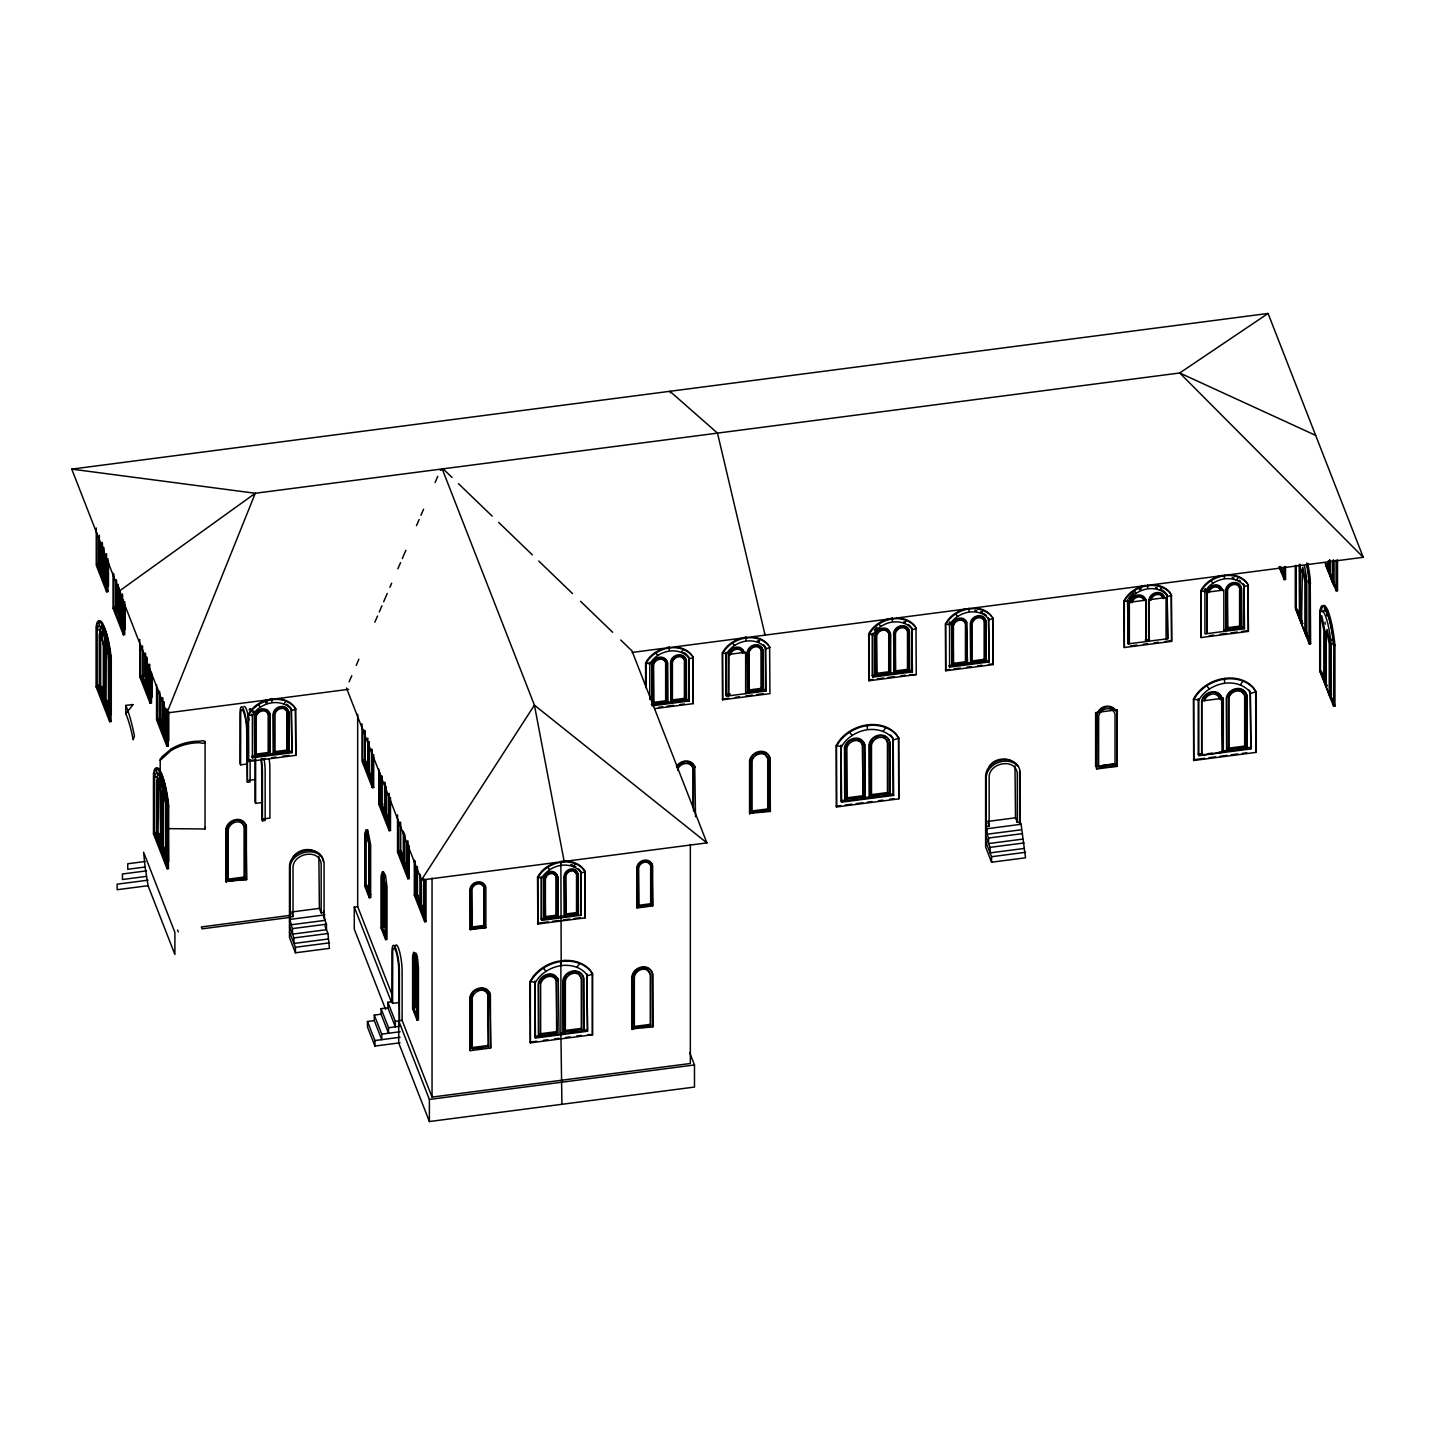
<?xml version="1.0" encoding="UTF-8"?>
<svg xmlns="http://www.w3.org/2000/svg" width="1435" height="1435" viewBox="0 0 1435 1435"><rect width="100%" height="100%" fill="white"/><g stroke="black" fill="none" stroke-linecap="round" stroke-linejoin="round"><path stroke-width="1.5" d="M170.873 749.231L161.707 756.998L160.164 760.424L170.783 750.792A48.09 39.265 1.6 0 1 199.913 742.72C206.407 744.998 206.694 739.294 200.003 741.142A48.09 39.265 1.6 0 0 170.855 749.213M168.702 828.641L205.026 828.982L205.097 827.403M101.777 635.723L102.674 632.566M105.15 649.84L106.208 646.647L108.289 654.36M162.55 796.909L163.608 793.716L165.689 801.43M163.572 794.326L163.464 848.013L162.101 848.175L162.101 795.492L163.159 791.725L165.725 798.972M1301.312 572.511L1302.819 567.22L1306.029 582.484L1306.029 635.185M106.28 646.539L106.064 700.944L104.701 701.123L104.701 648.441L105.562 644.835L106.943 645.983M159.303 782.039L158.029 779.887L157.132 833.825L160.72 843.009L159.751 780.012M367.378 833.932L368.006 831.654M383.827 875.189L383.647 927.369L381.602 927.62L381.602 876.857L382.661 873.664L385.19 886.059L385.19 936.822L381.602 927.62M158.28 779.743L159.554 777.77L162.173 788.712L162.55 847.672L166.137 856.856L165.832 802.542M366.391 831.636L367.647 829.663L370.643 844.82L370.643 897.521L369.279 897.7L364.795 886.22L364.795 833.538L366.069 829.735L369.279 845L369.279 897.7M415.397 955.19L415.092 1007.908L413.047 1008.177L413.047 957.414L414.105 954.221L416.634 966.598L416.634 1017.361L413.047 1008.177M1319.967 610.682L1320.397 608.763A34.207 6.135 82.6 0 1 1326.066 609.767L1327.483 613.409A34.207 6.135 82.6 0 1 1333.151 641.427L1333.581 645.571L1334.945 645.391L1334.514 641.248A34.207 6.135 82.6 0 0 1328.846 613.229L1327.429 609.588A34.207 6.135 82.6 0 0 1321.761 608.583L1321.33 610.503L1319.967 610.682L1319.967 671.365L1333.581 706.253L1334.945 706.074L1334.945 645.391L1333.832 643.562A29.13 5.238 82.6 0 0 1328.146 615.4L1328.146 611.256L1326.783 611.436L1326.783 615.579L1328.146 615.4A29.13 5.238 82.6 0 0 1323.052 612.153M101.006 632.046C104.576 628.709 104.54 642.988 105.132 645.876L105.15 700.603L108.737 709.805L110.764 709.536M163.823 792.963L164.325 791.725M414.32 953.468C417.872 950.131 417.854 964.41 418.446 967.298L418.446 1019.998L417.083 1020.177L412.598 1008.697L412.598 955.997L413.657 952.23L415.594 956.14L417.083 967.477L417.083 1020.177M106.244 643.418L106.854 641.481M163.644 790.488L164.254 788.533M1307.177 565.462L1307.787 563.524A34.207 6.135 82.6 0 1 1310.191 578.915L1310.621 643.741L1309.258 643.92L1295.644 609.032L1295.644 565.695M1331.501 627.795L1332.111 625.857M255.789 715.545L257.798 712.047M228.219 827.385L227.806 879.171L228.255 880.319L244.65 878.184L244.65 827.421L242.21 822.99M274.569 713.105L277.116 709.051M540.188 982.993L542.197 979.19M671.957 661.392L674.504 657.338M729.913 653.858L733.016 649.302M730.361 655.006C731.455 648.817 740.855 646.539 742.828 653.373M634.288 974.724L633.893 1026.509L634.342 1027.657L650.737 1025.523L650.737 974.76L646.934 969.145M971.782 622.395L974.885 617.839M1130.206 601.965C1131.677 593.964 1144.179 591.83 1146.063 600.709L1145.776 639.992M1130.511 602.736L1133.489 597.929L1137.381 595.686M1132.054 602.736C1133.112 597.014 1141.722 594.162 1144.215 600.422M1096.842 714.182L1096.609 768.999L1117.076 766.326L1117.076 713.643C1115.049 704.19 1101.865 703.796 1097.972 712.029M1150.386 599.148L1152.933 595.094M1150.834 600.296C1151.928 594.108 1161.328 591.83 1163.301 598.664M1208.36 591.615L1210.369 588.099M1208.79 592.745C1209.866 587.023 1218.458 584.188 1220.952 590.431M1228.665 696.405L1228.719 749.339L1245.114 747.204L1245.114 696.441C1242.513 687.437 1230.154 690.432 1228.719 698.576L1228.719 749.339M348.597 689.32L166.926 712.962L255.286 493.263L1179.713 372.974L1268.074 313.458L1363.25 557.3L632.171 652.423M349.118 681.84L351.79 675.67M356.221 665.392L358.876 659.221M374.822 622.234L377.495 616.081M379.27 611.956L381.925 605.803M383.701 601.695L387.235 593.462M389.907 587.31L391.665 583.202M397.872 568.816L400.544 562.646M402.302 558.538L405.854 550.322M416.491 525.658L419.146 519.488M420.921 515.38L423.576 509.21M435.11 482.501L437.765 476.33M677.517 770.129C679.508 762.469 691.168 760.604 693.5 769.017L693.5 810.954M871.44 742.882L872.444 740.98M1131.91 600.817L1134.152 597.534M1202.494 700.441C1204.898 692.513 1216.934 688.764 1221.382 696.944M1204.396 700.764C1206.243 694.253 1215.965 690.988 1219.517 697.876M228.685 826.399L234.3 820.999M473.209 993.899L471.792 996.841L472.241 1048.752L488.635 1046.617L487.792 993.791M566.305 976.84L564.906 979.782L564.906 1030.545L565.354 1031.693L581.749 1029.559L581.749 978.796L578.646 973.719M752.855 757.339L751.456 760.281L751.456 811.044L751.886 812.192L768.281 810.058L768.281 759.294L765.196 754.218M634.754 973.737L639.562 968.733M847.744 744.191L846.327 747.133L846.776 799.044L863.17 796.909L862.327 744.083M1204.431 698.648L1210.046 693.249M1229.131 695.437L1233.131 690.881M295.807 755.33L295.502 708.442L295.807 755.33L248.506 761.483L248.201 714.594L249.708 712.101M645.589 684.854L645.589 662.898L647.095 660.405A26.835 21.381 -21.3 0 1 662.037 648.997M561.426 861.341L563.668 861.161A26.835 21.381 -21.3 0 1 583.399 868.839L585.139 871.745L585.139 917.862L537.838 924.014L537.533 877.126L539.04 874.633A26.835 21.381 -21.3 0 1 556.332 862.453M769.626 646.755L769.931 693.643L722.63 699.796L722.325 652.907L723.832 650.414A26.835 21.381 -21.3 0 1 741.124 638.234M564.457 960.446A35.319 28.126 -21.3 0 1 590.413 970.49L592.601 974.06L592.601 1034.743L530.358 1042.85L530.071 981.396L532.062 978.096A35.319 28.126 -21.3 0 1 557.946 961.289L564.439 960.392M915.978 627.723L916.265 674.593L868.964 680.764L868.677 633.875L870.184 631.364A26.835 21.381 -21.3 0 1 889.843 618.593L892.086 618.144M896.462 734.648L898.758 738.182L898.758 798.882L836.515 806.972L836.21 745.518L838.201 742.236A35.319 28.126 -21.3 0 1 864.085 725.428L870.579 724.514M993.002 664.62L992.715 617.732L993.002 664.62L945.701 670.773L945.414 623.884L946.921 621.391A26.835 21.381 -21.3 0 1 966.598 608.619M947.208 622.144L945.701 624.655L945.701 670.773M1171.624 641.373L1171.337 594.485L1171.624 641.373L1124.322 647.526L1124.035 600.655L1125.542 598.144A26.835 21.381 -21.3 0 1 1145.202 585.372M1248.36 631.4L1248.073 584.511L1248.36 631.4L1201.059 637.553L1200.772 590.664L1202.279 588.171A26.835 21.381 -21.3 0 1 1221.956 575.381M1253.688 688.172L1255.966 691.706L1255.966 752.406L1193.723 760.496L1193.436 699.042L1195.427 695.76A35.319 28.126 -21.3 0 1 1221.311 678.952L1227.804 678.038A35.319 28.126 -21.3 0 1 1253.777 688.136M676.441 766.882C679.795 759.85 691.311 758.362 694.486 766.308M676.728 767.635C679.903 761.411 689.607 759.079 693.876 765.411M678.073 767.061L680.746 764.012M291.933 752.693L291.341 708.98L291.933 752.693L252.381 757.841L252.381 715.652A22.368 17.812 -21.3 0 1 260.452 707.15A23.283 18.547 -21.3 0 1 272.148 702.755A23.283 18.547 -21.3 0 1 283.861 704.083L285.942 701.177A26.368 21.005 -21.3 0 1 294.301 707.096M649.768 699.473L649.768 663.939A22.368 17.812 -21.3 0 1 657.84 655.436A23.283 18.547 -21.3 0 1 669.535 651.059A23.283 18.547 -21.3 0 1 681.248 652.387L683.329 649.463A26.368 21.005 -21.3 0 1 691.688 655.4M578.592 868.875A22.834 18.189 -21.3 0 1 580.727 871.475L581.265 915.225L541.712 920.373L541.712 878.184A22.368 17.812 -21.3 0 1 549.784 869.682A23.283 18.547 -21.3 0 1 561.48 865.287A23.283 18.547 -21.3 0 1 573.193 866.614L575.292 863.709A26.368 21.005 -21.3 0 1 583.632 869.628M763.384 644.656A22.834 18.189 -21.3 0 1 765.519 647.257L766.057 691.006L726.505 696.136L726.505 653.965A22.368 17.812 -21.3 0 1 734.576 645.463A23.283 18.547 -21.3 0 1 746.272 641.068A23.283 18.547 -21.3 0 1 757.985 642.396L760.084 639.472A26.368 21.005 -21.3 0 1 768.425 645.409M576.888 967.333L579.65 963.477A34.691 27.624 -21.3 0 1 590.628 971.28L592.601 974.06L587.507 975.746A29.417 23.444 -21.3 0 0 576.87 967.333A30.637 24.413 -21.3 0 0 561.48 965.558A30.637 24.413 -21.3 0 0 546.089 971.334M908.427 624.494A22.834 18.189 -21.3 0 1 911.871 628.207L912.391 671.957L872.839 677.105L872.839 634.916A22.368 17.812 -21.3 0 1 880.929 626.413A23.283 18.547 -21.3 0 1 892.624 622.019A23.283 18.547 -21.3 0 1 904.319 623.364L906.418 620.44A26.368 21.005 -21.3 0 1 914.759 626.377M883.027 731.455L885.79 727.617A34.691 27.624 -21.3 0 1 896.767 735.42L898.758 738.182L893.646 739.886A29.417 23.444 -21.3 0 0 883.027 731.473A30.637 24.413 -21.3 0 0 867.637 729.697A30.637 24.413 -21.3 0 0 852.229 735.455A29.417 23.444 -21.3 0 0 841.592 746.648M989.128 661.966L988.536 618.27L989.128 661.966L949.575 667.114L949.575 624.925A22.368 17.812 -21.3 0 1 957.665 616.44A23.283 18.547 -21.3 0 1 969.36 612.045A23.283 18.547 -21.3 0 1 981.056 613.373L983.154 610.449A26.368 21.005 -21.3 0 1 991.513 616.386M1128.197 601.695A22.368 17.812 -21.3 0 1 1136.287 593.193A23.283 18.547 -21.3 0 1 1147.982 588.798A23.283 18.547 -21.3 0 1 1159.677 590.144L1161.776 587.22A26.368 21.005 -21.3 0 1 1170.117 593.139M1243.033 583.65A22.834 18.189 -21.3 0 1 1244.019 584.996L1244.486 628.745L1204.934 633.893L1204.934 591.704A22.368 17.812 -21.3 0 1 1213.023 583.202A23.283 18.547 -21.3 0 1 1224.719 578.825A23.283 18.547 -21.3 0 1 1236.414 580.153L1238.513 577.229A26.368 21.005 -21.3 0 1 1246.871 583.166M1240.253 684.979L1243.015 681.123A34.691 27.624 -21.3 0 1 1253.993 688.926L1255.966 691.706L1250.872 693.41A29.417 23.444 -21.3 0 0 1240.253 684.997A30.637 24.413 -21.3 0 0 1224.844 683.221A30.637 24.413 -21.3 0 0 1209.454 688.979A29.417 23.444 -21.3 0 0 1198.817 700.172L1198.835 755.689L1250.872 748.926L1250.28 691.885L1250.872 748.926M132.935 704.495L125.796 705.428L126.944 708.208A63.266 11.354 82.6 0 1 134.442 736.011L133.204 739.76A53.095 9.525 82.6 0 0 125.796 713.715L133.007 704.711M473.424 884.965L471.398 888.48L471.846 928.194L484.312 926.579L484.312 887.996C482.339 881.144 472.94 883.422 471.846 889.61L471.846 928.194M655.185 660.333L653.176 663.849L653.625 703.563L666.073 701.948L666.073 663.365C664.118 656.512 654.719 658.791 653.625 664.979L653.625 703.563M640.225 863.26L638.216 866.776L638.665 906.49L651.113 904.875L651.113 866.292C649.14 859.439 639.759 861.717 638.665 867.906L638.665 906.49M897.054 628.871L895.027 632.369L895.476 672.1L907.942 670.486L907.942 631.902C905.969 625.05 896.57 627.328 895.476 633.517L895.476 672.1M1229.149 585.659L1227.14 589.157L1227.571 628.889L1240.037 627.274L1240.037 588.691C1238.064 581.839 1228.665 584.117 1227.571 590.305L1227.571 628.889M293.135 856.928C297.834 850.094 308.005 847.206 315.234 851.69M989.253 766.344C996.697 754.362 1019.585 757.59 1020.195 772.837L1020.195 822.004L1017.271 822.381L1015.496 817.807L1014.993 765.752M547.237 874.076L544.959 878.094L545.408 917.826L556.547 916.373L556.547 877.789C555.076 870.973 546.089 873.162 545.408 879.242L545.408 917.826M751.24 647.364L748.693 651.418L749.142 691.132L761.608 689.517L761.608 650.934C759.635 644.1 750.236 646.378 749.142 652.566L749.142 691.132M640.763 862.704L637.104 867.906L637.104 907.96L652.674 905.933L652.674 865.879C650.773 856.964 638.288 859.152 636.817 867.153L637.104 907.96M1229.669 585.103L1226.028 590.305L1226.028 630.342L1241.58 628.333L1241.58 588.278L1238.602 584.26L1233.365 583.202M547.74 873.592L544.026 879.225L544.026 919.261L557.946 917.449L557.946 877.413L556.923 874.973M568.152 870.937L564.439 876.57L564.439 916.606L578.359 914.795L578.359 874.758L574.413 869.915L569.085 870.256M257.672 711.886L260.094 710.217M277.673 708.549L273.457 714.235L273.457 754.29L289.027 752.263L289.027 712.226L285.35 707.778L280.148 707.276M655.06 660.19L656.871 658.862M656.279 659.293L652.064 664.979L652.064 702.809M473.281 884.821L474.519 883.924M751.797 646.862L747.581 652.548L747.581 692.603L763.151 690.576L763.151 650.521L762.057 648.118M879.368 630.27L876.247 634.826L876.695 674.54L889.162 672.925L889.162 634.342C887.189 627.49 877.789 629.768 876.695 635.956L876.695 674.54M896.911 628.709L900.803 626.467M640.1 863.117L641.911 861.789M956.105 620.279L953.001 624.835L953.432 664.566L965.899 662.934L965.899 624.351C963.925 617.516 954.526 619.794 953.432 625.983L953.432 664.566M1153.507 594.592L1149.292 600.296L1148.987 639.579M1210.243 587.955L1211.463 587.058M1229.024 585.516L1230.243 584.619M1101.542 709.823L1103.874 708.137M383.378 871.673L385.495 875.404L387.002 886.74L387.002 939.441L385.638 939.62L381.154 928.14L381.154 875.458L382.427 871.655L385.638 886.92L385.638 939.62M547.309 873.879L548.26 873.18M568.691 870.507L565.372 875.44L565.821 915.171L576.978 913.718L576.978 875.135C575.489 868.318 566.52 870.507 565.821 876.588L565.821 915.171M259.484 710.576L254.677 716.693L254.677 756.729L270.246 754.702L270.246 714.666C268.345 705.787 255.843 707.921 254.39 715.922L254.677 756.729M277.134 708.854L278.264 708.119M674.522 657.14L676.262 656.064M675.652 656.423L670.845 662.539L670.845 702.576L686.414 700.567L686.414 660.513C684.513 651.633 672.01 653.768 670.558 661.768L670.845 702.576M733.608 648.871L728.819 655.006L728.514 694.289M751.258 647.167L752.388 646.432M475.111 883.494L470.303 889.61L470.303 929.665L485.855 927.638L485.855 887.583C483.972 878.704 471.469 880.839 469.998 888.857L470.303 929.665M879.942 629.839L875.153 635.956L875.153 676.011L890.704 673.984L890.704 633.929L887.045 629.499L881.843 628.978M898.723 627.4L893.933 633.517L893.933 673.553L909.485 671.526L909.485 631.49C907.548 622.557 895.135 624.781 893.628 632.745L893.933 673.553M755.527 754.29L759.653 752.424M956.697 619.848L951.889 625.965L951.889 666.019L967.441 663.992L966.742 622.27M975.477 617.409L970.67 623.525L970.67 663.58L986.222 661.553L986.222 621.499L983.244 617.481L978.006 616.422M640.781 862.507L642.521 861.43M544.278 977.002L545.856 975.979M568.977 973.791L573.103 971.926M1152.969 594.897L1154.081 594.162M1212.055 586.628L1207.248 592.745L1206.943 632.028M1229.705 584.906L1230.835 584.188M119.338 591.041L255.286 493.263L71.75 469.119L166.926 712.962M277.87 708.316L278.874 707.76M656.477 659.06L657.481 658.504M733.213 649.068L734.218 648.512M751.994 646.629L752.998 646.073M879.565 630.037L880.57 629.481M474.716 883.691L475.72 883.135M956.302 620.046L957.306 619.49M975.082 617.606L976.087 617.05M875.906 737.357L877.538 736.514M1153.704 594.359L1154.709 593.803M1211.66 586.825L1214.118 585.713M1230.441 584.368L1231.445 583.83M548.654 872.91L550.161 872.265M259.878 710.307L261.547 709.643M657.266 658.593L658.934 657.947M676.046 656.154L682.002 655.741L686.002 659.598L686.414 700.567M734.002 648.602L735.689 647.956M752.783 646.163L757.967 645.499L761.877 648.189M880.337 629.57L882.023 628.907M957.073 619.579L958.759 618.933M975.854 617.14L977.54 616.494M682.325 762.99L684.011 762.326M475.487 883.225L481.46 882.812L485.46 886.669M1154.475 593.911L1157.973 593.014M851.995 740.101L854.525 739.276M1231.212 583.919L1232.898 583.256M642.306 861.52L647.472 860.839L651.867 864.229M477.46 989.809L479.99 988.984M989.128 619.776L993.002 618.503L991.208 615.633A26.835 21.381 -21.3 0 0 976.302 608.099M1234.764 690.038L1240.575 690.379M640.387 968.356L646.198 968.697M549.946 872.337L553.3 872.301L556.35 874.417M261.367 709.715L262.462 709.446M658.755 658.001L659.849 657.75M735.491 648.028L737.5 647.723M900.624 626.539L902.615 626.234M958.58 619.005L959.674 618.736M977.361 616.548L979.352 616.243M1137.202 595.758L1142.403 596.26L1145.668 599.776M1213.938 585.767L1218.405 585.946L1221.544 588.386M1232.719 583.327L1234.71 583.023M547.524 975.316L551.722 975.585M269.385 699.275L272.094 698.809M666.773 647.58L669.481 647.113M743.509 637.588L746.218 637.122M579.65 963.477A35.911 28.61 -21.3 0 0 564.744 961.145L558.233 961.988A35.911 28.61 -21.3 0 0 543.327 968.194A34.691 27.624 -21.3 0 0 532.349 978.867L530.358 982.15L530.358 1042.85M71.75 469.119L1268.074 313.458M97.096 533.228L97.096 564.314L99.822 563.955L105.329 578.054M99.356 535.201L99.356 565.193L101.401 564.942M99.033 536.672L99.033 565.587L100.378 565.408L100.378 543.165M99.033 565.587L102.423 574.305L103.786 574.143L103.786 547.435M103.481 547.865L103.481 575.722L105.508 575.471L106.872 578.951M103.141 547.201L103.141 576.117L104.486 575.937L104.486 553.695M96.253 527.954L96.253 565.282L106.603 591.794L107.948 591.615L107.948 558.681M113.885 574.018L113.885 607.328L116.612 606.969L118.531 611.92M113.042 573.157L113.042 608.297L114.405 608.117M116.163 580.35L116.163 608.207L118.19 607.956L118.19 584.368M115.822 579.686L115.822 608.601L117.168 608.422L117.168 588.404M115.822 608.601L122.89 623.095M120.271 590.879L120.271 618.736L122.298 618.485L122.298 594.897M119.93 592.44L119.93 619.131L121.275 618.951M97.419 625.947L96.073 626.126L96.073 686.809L109.688 721.697L111.051 721.518L110.603 656.692A34.207 6.135 82.6 0 0 104.952 628.673L103.517 625.032A34.207 6.135 82.6 0 0 98.674 621.947M101.293 626.126A29.13 5.238 82.6 0 0 99.894 629.66L97.185 630.019L96.504 624.207A34.207 6.135 82.6 0 1 102.154 625.212L103.589 628.853A34.207 6.135 82.6 0 1 109.257 656.871L109.688 721.697M113.042 608.297L123.392 634.808L124.755 634.629L124.755 601.695M111.284 658.844L108.576 659.185L108.576 714.702L111.284 714.343L111.284 658.844A29.13 5.238 82.6 0 0 105.598 630.665A29.13 5.238 82.6 0 0 103.84 627.185M111.051 660.835L109.688 661.015L108.576 659.185A29.13 5.238 82.6 0 0 102.872 631.023L102.872 626.88L104.235 626.718L104.235 630.844L102.872 631.023A29.13 5.238 82.6 0 0 97.185 630.019L97.185 685.535L108.576 714.702M140.612 644.71L140.612 675.795L143.339 675.437M139.769 639.436L139.769 676.764L141.132 676.585M142.89 650.97L142.89 676.692L144.917 676.423L144.917 652.835M142.549 645.929L142.549 677.069L143.895 676.907M97.185 685.535L99.894 685.177L104.378 696.657M96.073 686.809L97.419 686.63M99.733 686.755L103.32 695.957L103.32 645.176L100.809 632.799L99.733 635.992L99.733 686.755L101.777 686.486L103.93 692.011M105.132 698.576L103.768 698.755L103.768 646.055L100.558 630.79L99.284 634.575L99.284 687.275L100.647 687.096L100.647 634.396M142.549 677.069L145.94 685.804L147.303 685.625L147.303 665.607M146.998 657.212L146.998 687.221L149.025 686.952M146.657 658.683L146.657 687.598L148.002 687.419L148.002 665.176M105.15 700.603L107.177 700.352L110.047 707.706M139.769 676.764L150.119 703.276L151.482 703.114L151.482 672.351M1327.16 564.152L1325.814 564.314L1336.164 590.843L1337.51 590.664L1337.51 559.901M1327.554 564.421L1325.527 564.673L1328.254 571.668L1330.281 571.399M1282.298 570.7L1280.935 570.879L1280.935 566.484M1325.868 564.977L1327.231 564.798M157.402 687.724L157.402 718.809L160.128 718.451L161.689 722.487M1279.249 566.556L1281.688 572.798L1284.397 572.439L1284.397 568.009M159.68 691.831L159.68 719.706L161.707 719.437L163.07 722.935M159.339 691.168L159.339 720.083L160.684 719.922L160.684 697.661M1279.356 567.309L1284.164 579.614L1285.527 579.453L1285.527 566.448M1330.622 573.534L1329.276 573.695L1329.276 560.35M1329.635 560.206L1329.635 575.202L1331.68 574.933M1331.339 575.327L1329.976 575.507L1329.976 559.937M728.657 654.432L745.644 652.225L745.644 693.661M1149.058 599.74L1166.063 597.534L1166.063 638.952M1206.835 592.225L1223.84 590.018L1223.84 631.436M159.339 720.083L162.729 728.819L164.092 728.639L164.092 701.93M163.787 702.361L163.787 730.236L165.814 729.967M1306.657 563.04A29.13 5.238 82.6 0 1 1309.509 581.229L1309.509 636.745L1306.783 637.104L1306.783 581.588L1309.509 581.229L1310.621 583.058L1309.258 583.238L1309.258 643.92M163.447 701.697L163.447 730.612L164.81 730.433L164.81 710.415M1329.635 575.202L1332.362 582.197L1334.406 581.928M1325.294 563.524L1333.94 585.695L1336.667 585.337L1336.667 560.906M157.402 718.809L166.065 740.98L168.774 740.621L168.774 711.76M156.559 684.639L156.559 719.778L166.908 746.308L168.272 746.128L168.272 713.177M1295.644 609.032L1297.007 608.853M255.789 754.128L268.237 752.514L268.686 753.644L256.237 755.276L256.237 716.693C257.331 710.504 266.731 708.226 268.686 715.06L268.686 753.644M274.569 751.689L287.018 750.057L287.466 751.205L275.018 752.819L275.018 714.253C276.112 708.065 285.511 705.787 287.466 712.621L287.466 751.205M653.176 702.433L665.643 700.8L666.073 701.948M671.957 699.975L684.405 698.361L684.854 699.509L672.405 701.123L672.405 662.539C673.499 656.351 682.899 654.073 684.854 660.925L684.854 699.509M748.693 690.002L761.16 688.37L761.608 689.517M876.247 673.392L888.713 671.777L889.162 672.925M895.027 670.952L907.494 669.338L907.942 670.486M953.001 663.418L965.45 661.786L965.899 662.934M971.782 660.979L984.231 659.347L984.679 660.495L972.212 662.109L972.212 623.525C973.307 617.337 982.706 615.059 984.679 621.911L984.679 660.495M1227.14 627.741L1239.589 626.126L1240.037 627.274M1301.545 618.341L1299.5 618.611L1299.195 564.314M291.341 751.169L251.771 756.317L252.381 757.841M651.364 704.316L656.225 703.688M660.154 703.168L688.728 699.455L689.32 700.98L651.956 705.841M722.325 652.907L726.505 653.965L725.913 652.441L725.913 694.63L730.307 694.056M745.68 692.047L756.191 690.683M758.864 690.325L765.465 689.482L766.057 691.006M868.677 633.875L872.839 634.916L872.247 633.391L872.247 675.58L898.615 672.154M902.525 671.634L911.799 670.432L912.391 671.957M988.536 660.441L948.983 665.589L949.575 667.114M1145.184 640.064L1149.579 639.49M1224.127 629.804L1243.894 627.221L1244.486 628.745M652.064 705.033L667.634 703.006L667.634 662.952L666.522 660.548M1128.197 643.885L1127.605 600.171L1128.197 643.885L1167.749 638.736L1167.157 595.023L1167.749 638.736M1301.993 621.158L1300.63 621.319L1300.271 564.403M154.819 772.999L153.473 773.178L153.473 833.878L167.088 868.767L168.451 868.588L168.003 803.743A34.207 6.135 82.6 0 0 162.352 775.743L160.917 772.084A34.207 6.135 82.6 0 0 156.559 768.389M248.201 760.729L254.659 759.886M261.098 759.043L265.403 758.487M271.861 757.644L276.148 757.088M282.605 756.245L289.063 755.402M658.486 707.347L662.791 706.773M667.096 706.217L673.535 705.374M679.993 704.549L684.298 703.993M722.325 699.042L728.783 698.199M735.222 697.356L739.527 696.8M745.985 695.957L752.424 695.114M756.729 694.558L763.187 693.715M868.677 679.993L872.964 679.437M877.269 678.881L883.727 678.038M888.014 677.481L894.471 676.638M900.929 675.795L905.216 675.239M909.521 674.683L916.265 674.593M945.414 670.001L949.701 669.445M954.006 668.889L960.463 668.046M966.903 667.221L971.208 666.647M977.665 665.822L981.953 665.248M988.41 664.423L992.715 663.849M1130.475 645.929L1136.933 645.086M1143.372 644.261L1147.677 643.687M1154.135 642.862L1158.422 642.288M1164.879 641.463L1171.337 640.62M1209.364 635.669L1213.669 635.113M1220.109 634.27L1226.566 633.427M1230.871 632.871L1237.311 632.028M1241.616 631.472L1248.073 630.629M1302.908 623.525L1301.545 623.705L1302.388 569.318L1304.899 581.695L1304.899 632.458L1306.944 632.207M654.486 708.657L693.195 703.634L692.89 656.746L693.195 703.634M250.12 759.581L250.12 781.914L247.394 782.272L247.394 733.124A16.915 3.031 82.6 0 0 243.681 709.787A16.915 3.031 82.6 0 0 239.968 714.074L239.968 763.223L240.596 764.855L246.712 764.066M158.693 773.178A29.13 5.238 82.6 0 0 157.294 776.73L154.585 777.07L153.904 771.259A34.207 6.135 82.6 0 1 159.572 772.263L160.989 775.922A34.207 6.135 82.6 0 1 166.657 803.923L167.088 868.767M362.822 729.088L362.822 760.173L365.548 759.815M364.759 730.307L364.759 761.447L366.104 761.285L368.149 766.505M248.793 780.371L254.91 779.582M1333.832 699.078L1331.106 699.437L1331.106 643.92L1333.832 643.562L1333.581 706.253M364.759 761.447L368.149 770.182L369.512 770.003M168.684 805.896L165.976 806.255L165.976 861.753L168.684 861.413L168.684 805.896A29.13 5.238 82.6 0 0 162.998 777.734A29.13 5.238 82.6 0 0 160.146 773.07M168.451 807.887L167.088 808.066L165.976 806.255A29.13 5.238 82.6 0 0 160.272 778.075L160.272 773.949L161.635 773.77L161.635 777.896L160.272 778.075A29.13 5.238 82.6 0 0 154.585 777.07L154.585 832.587L165.976 861.753M361.979 723.814L361.979 761.142L372.329 787.654L373.692 787.492L373.692 754.541M254.999 759.276L254.999 801.734L255.627 803.367L261.744 802.578M1319.967 671.365L1321.33 671.185M154.585 832.587L157.294 832.228L165.707 853.735M379.611 772.102L379.611 803.187L382.338 802.829M260.883 759.599A13.991 2.511 82.6 0 1 261.69 766.756L261.798 819.152L269.941 818.093L269.834 765.698A13.991 2.511 82.6 0 0 269.045 758.541M378.768 769.017L378.768 804.156L380.131 803.977L380.131 775.438M1325.868 680.674L1323.823 680.943L1323.823 630.18L1321.312 617.803L1320.236 620.996L1320.236 671.759M153.473 833.878L154.819 833.699M157.132 833.825L159.177 833.556L161.33 839.062M381.549 775.546L381.549 804.461L382.894 804.3M162.532 845.628L161.168 845.807L161.168 793.107L157.958 777.842L156.702 781.644L156.702 834.327L158.047 834.148L158.047 781.465M261.798 819.152L262.426 820.784L265.152 820.443L265.152 771.277A16.915 3.031 82.6 0 0 264.058 758.72M1327.249 685.858L1325.886 686.038L1325.886 633.337L1327.16 629.534L1330.371 644.817L1330.371 697.5M381.549 804.461L384.939 813.197L386.302 813.017M385.656 786.075L385.656 814.99L387.019 814.811M1331.267 694.522L1329.24 694.791L1329.24 644.028L1326.711 631.651L1325.653 634.844L1325.653 685.607M162.55 847.672L164.595 847.403L167.447 854.758M145.078 861.502L127.751 863.762L127.751 869.287L145.078 867.027L148.056 885.7L174.891 954.472L174.891 932.373L143.59 852.175L145.078 867.027M378.768 804.156L389.118 830.668L390.481 830.506L390.481 797.555M146.567 870.848L122.441 873.987L122.441 879.511L146.567 876.372M148.056 880.175L117.132 884.193L117.132 889.718L148.056 885.7M398.374 820.174L398.374 851.26L401.1 850.901M397.531 814.883L397.531 852.229L398.894 852.049M400.311 823.618L400.311 852.533L401.674 852.354M846.327 797.896L862.722 795.761L863.17 796.909M871.045 794.685L887.44 792.55L887.888 793.681L871.493 795.815L871.045 794.685L871.045 743.922M1228.27 748.209L1244.665 746.074L1245.114 747.204M227.806 879.171L244.201 877.036L244.65 878.184M751.456 811.044L767.851 808.909L768.281 810.058M1102.295 765.393L1114.582 763.797L1115.031 764.927L1098.636 767.061L1098.636 716.298C1100.089 708.155 1112.448 705.159 1115.031 714.164L1115.031 764.927M890.328 734.917A30.045 23.929 -21.3 0 1 893.144 738.308L893.646 795.403L841.61 802.165L841.018 745.142L841.018 800.64L845.341 800.084M851.852 799.241L856.731 798.595M860.821 798.075L879.386 795.654M884.39 795.008L893.054 793.878L893.646 795.403M1198.225 698.648L1198.225 754.164L1202.566 753.608M1222.082 751.061L1232.934 749.644M1237.275 749.088L1250.28 747.402M246.156 825.663C242.641 815.116 227.699 819.206 225.923 828.784L225.923 881.467L234.102 880.408M240.255 879.619L246.694 879.565L225.923 881.467M769.788 757.536C766.29 746.989 751.33 751.061 749.554 760.658L749.554 813.34L753.644 812.82M757.752 812.282L763.886 811.475M864.157 743.42C860.013 733.751 846.148 738.559 844.444 747.509L844.749 800.963L865.215 798.291L864.39 743.635M869.449 797.752L889.933 795.08L889.933 742.397C887.26 730.881 871.045 733.895 869.162 744.299L869.449 797.752L869.449 745.052C871.224 735.904 885.216 731.384 889.395 741.178M1100.394 767.689L1106.546 766.9M1110.636 766.362L1117.076 766.326M1208.109 753.68L1212.198 753.142M1218.333 752.353L1222.441 751.814L1221.615 697.141M1246.62 694.701C1243.069 684.118 1228.163 688.244 1226.369 697.805L1226.674 751.258L1247.141 748.604L1247.141 695.903L1245.795 692.979M749.554 813.34L770.326 811.439L769.501 756.765M836.21 806.219L840.659 805.627M845.107 805.053L851.78 804.192M856.211 803.618L862.883 802.739M867.332 802.165L871.78 801.591M878.453 800.712L882.902 800.138M889.557 799.277L894.005 798.685M1193.436 759.743L1204.557 758.29M1208.987 757.716L1215.66 756.837M1220.109 756.263L1226.781 755.402M1231.23 754.81L1237.885 753.949M1242.333 753.375L1246.782 752.801M404.419 834.148L404.419 863.063L405.782 862.883M397.531 852.229L407.881 878.74L409.244 878.561L409.244 845.628M370.876 894.633L368.831 894.902L368.831 844.139L366.302 831.744L365.243 834.937L365.243 885.718L367.288 885.449L369.441 890.956M364.795 886.22L366.158 886.041L370.643 897.521M620.709 640.01L631.956 650.862L706.899 842.883L421.424 880.032L346.463 687.993M414.32 860.103L414.32 895.243L415.684 895.063L415.684 866.507M291.233 912.032L319.377 908.373L321.171 912.947L324.077 912.57L324.077 863.404C321.817 844.48 290.318 850.632 290.085 867.834L290.085 916.983L293.009 916.606L293.009 867.601C293.045 853.197 319.431 848.067 321.171 863.942L321.171 912.947M417.101 866.632L417.101 895.548L418.464 895.368M987.334 821.466L1015.496 817.807M385.656 1009.487L354.284 929.127L354.284 907.046L357.674 906.597L392.257 995.208M1017.271 822.381L1017.271 773.375C1015.549 757.501 989.163 762.631 989.128 777.035L989.128 826.04L986.204 826.417L986.204 777.268C987.101 762.9 1008.303 755.474 1017.917 766.236M290.247 917.378L202.084 928.84L201.348 926.938L289.493 915.458L290.982 924.804L324.974 920.373L323.485 911.046M290.982 919.279L324.974 914.848M985.612 824.892L987.101 828.712L1021.092 824.282L1025.541 857.807L991.567 862.22L985.612 846.991L985.612 775.743C986.222 765.375 997.361 758.846 1006.993 759.617M452.025 477.442L443.989 469.711L442.213 468.94L440.419 470.178L442.213 468.94L534.412 705.159L421.424 880.032L421.549 905.682L423.576 905.413M421.208 879.386L421.208 906.077L422.572 905.898M1021.092 829.807L987.101 834.219L987.101 828.712M292.471 928.606L326.462 924.194L326.462 929.719L292.471 934.131L292.471 928.606L289.493 920.983M985.612 830.417L988.589 838.04L1022.563 833.609M1022.563 839.134L988.589 843.565L988.589 838.04M289.493 926.508L293.96 937.934L327.951 933.521L329.44 948.374L295.449 952.804L289.493 937.557L289.493 866.309C289.726 849.107 321.207 842.955 323.485 861.879M985.612 835.941L990.078 847.367L1024.052 842.955M414.32 895.243L424.67 921.754L426.034 921.575L426.034 879.852M381.154 928.14L382.517 927.961L384.006 931.781M327.951 939.046L293.96 943.459L293.96 937.934M1024.052 848.48L990.078 852.892L990.078 847.367M289.493 932.033L295.449 947.279L329.44 942.849M985.612 841.466L991.567 856.713L1025.541 852.282M544.959 916.678L556.098 915.225L556.547 916.373M565.372 914.023L576.529 912.57L576.978 913.718M471.398 927.046L483.864 925.431L484.312 926.579M638.216 905.341L650.665 903.727L651.113 904.875M541.121 876.659L541.121 918.848L552.098 917.413M556.493 916.839L574.09 914.561M469.998 928.893L485.855 927.638M639.041 906.902L645.696 906.041M537.533 923.261L548.296 921.862M552.583 921.306L559.04 920.463M563.345 919.907L569.785 919.064M574.09 918.508L580.547 917.665M387.88 1002.258L395.325 1021.325L395.325 1026.832L387.88 1007.783L387.88 1002.258L391.952 1001.738L392.598 1003.37L398.715 1002.581M381.082 1008.679L388.526 1027.729L388.526 1033.254L381.082 1014.204L381.082 1008.679L387.88 1007.783M412.598 1008.697L413.962 1008.518L415.45 1012.339M374.284 1015.083L381.728 1034.133L381.728 1039.658L374.284 1020.608L374.284 1015.083L381.082 1014.204M400.024 1042.797L374.93 1046.061L367.486 1027.012L367.486 1021.487L374.284 1020.608M395.325 1021.325L402.123 1020.428L432.043 1097.093L690.343 1063.496L690.343 844.497M388.526 1027.729L400.419 1026.168M381.728 1034.133L400.168 1031.729M367.486 1021.487L374.93 1040.536L400.078 1037.272M557.031 1032.769L556.583 1031.621L540.188 1033.756L540.636 1034.904L557.031 1032.769L556.188 979.944M564.906 1030.545L581.301 1028.411L581.749 1029.559M587.507 1031.263L586.915 974.221L587.507 1031.263L535.47 1038.043L534.86 981.002L534.86 1036.518L544.439 1035.263M547.883 1034.814L554.681 1033.935M560.888 964.033L560.888 1033.128L565.229 1032.554M571.202 1031.783L577.336 1030.994M582.574 1030.312L586.915 1029.738M557.408 978.401C552.708 969.612 539.973 975.029 538.304 983.37L538.591 1036.823L559.076 1034.169L558.233 979.495M563.309 1033.613L583.776 1030.958L583.776 978.257C581.121 966.76 564.906 969.773 563.004 980.159L563.309 1033.613L563.309 980.912C565.085 971.764 579.076 967.244 583.256 977.038M471.792 1047.604L488.187 1045.469L488.635 1046.617M633.893 1026.509L650.288 1024.375L650.737 1025.523M478.088 1048.841L482.196 1048.303M530.071 1042.079L536.744 1041.218M543.399 1040.339L547.847 1039.765M554.52 1038.904L558.968 1038.312M565.641 1037.451L570.072 1036.877M576.744 1035.998L581.193 1035.424M587.866 1034.563L592.601 1034.743M631.992 1028.823L652.764 1026.922L652.764 974.221C650.109 962.724 633.893 965.737 631.992 976.123L631.992 1028.823L636.1 1028.285M642.234 1027.478L648.369 1026.689M490.142 994.096C486.626 983.549 471.684 987.639 469.909 997.217L470.196 1050.671L490.68 1047.998L489.855 993.343M429.388 1099.443L694.486 1064.949L694.486 1087.048L429.388 1121.542L398.715 1042.976L398.715 1020.877L429.388 1099.443L429.388 1121.542M1156.628 593.175L1161.184 593.821L1164.449 597.337M1137.847 595.615L1141.525 596.583L1144.072 599.974M959.226 618.862L963.046 619.167L966.185 621.606M901.27 626.395L905.09 626.7L907.709 628.53M882.489 628.853L886.166 629.804L888.713 633.194L888.713 671.777M736.137 647.885L739.958 648.189L742.595 650.019M659.4 657.876L660.764 657.696M262.013 709.572L266.569 710.217L269.834 713.733M959.871 618.826L962.903 619.812L965.45 623.221L965.45 661.786M660.046 657.84L663.221 658.181L666.36 660.62M262.659 709.536L265.708 710.522L268.237 713.93L268.237 752.514M1204.934 591.704L1200.772 590.664M1128.197 601.695L1124.035 600.655M1198.835 700.172L1193.436 699.042M841.61 746.666L836.21 745.518M541.712 878.184L537.533 877.126M1234.656 583.202L1237.58 584.565L1239.589 587.543L1239.589 626.126M1215.876 585.641L1220.503 589.283M1157.919 593.193L1160.843 594.538L1162.852 597.534M979.298 616.422L980.535 616.745M902.561 626.413L905.485 627.777L907.494 630.754L907.494 669.338M737.429 647.902L740.352 649.248L742.379 652.243M660.692 657.876L663.616 659.239L665.643 662.217L665.643 700.8M761.339 752.442L764.496 753.68M857.054 739.456L860.731 741.716L862.776 745.213M646.36 860.928L650.665 865.144L650.665 903.727M575.632 972.105L577.946 973.181M482.519 989.163L486.196 991.424L488.241 994.921M1315.662 435.379L1179.713 372.974L1363.25 557.3M1109.721 707.742L1112.591 709.733M680.71 655.759L684.405 659.777L684.405 698.361M688.19 762.595L689.715 763.402M283.323 707.473L287.018 711.491L287.018 750.057M480.169 882.83L483.864 886.848L483.864 925.431M1008.446 759.671L1011.352 761.106M573.211 869.933L576.529 873.987L576.529 912.57M1215.858 693.589L1217.293 694.594M883.35 736.855L884.785 737.859M240.111 821.34L241.546 822.345M553.336 872.857L556.098 876.659L556.098 915.225M1241.311 690.827L1244.665 695.311L1244.665 746.074M758.613 646.396L761.16 649.786L761.16 688.37M553.228 976.392L554.592 977.576M706.899 842.883L534.412 705.159L564.17 861.448M458.447 483.649L492.187 516.152M498.609 522.34L532.349 554.861M538.771 561.049L572.511 593.57M580.547 601.301L612.673 632.279M982.222 617.785L984.231 620.763L984.231 659.347M690.414 763.958L693.051 767.868L693.051 805.394M556.726 977.576C550.807 970.903 540.367 976.589 538.591 984.141L538.591 1036.823M108.432 646.467L109.168 647.938M165.832 793.537L166.747 795.636M1201.059 637.553L1201.059 591.417L1202.566 588.924A26.368 21.005 -21.3 0 1 1210.925 580.816L1213.005 583.202M1124.322 647.526L1124.322 601.408L1125.829 598.915A26.368 21.005 -21.3 0 1 1134.188 590.807L1136.269 593.193M1193.723 760.496L1193.723 699.814L1195.714 696.513A34.691 27.624 -21.3 0 1 1206.691 685.858L1209.454 688.979M947.208 622.144A26.368 21.005 -21.3 0 1 955.567 614.054L957.647 616.422M868.964 680.764L868.964 634.629L870.471 632.135A26.368 21.005 -21.3 0 1 878.83 624.028L880.911 626.413M836.515 806.972L836.515 746.29L838.488 742.989A34.691 27.624 -21.3 0 1 849.484 732.334L852.229 735.455M722.63 699.796L722.63 653.678L724.137 651.167A26.368 21.005 -21.3 0 1 732.478 643.077L734.576 645.445M645.893 687.813L645.893 663.652L647.4 661.158A26.368 21.005 -21.3 0 1 655.741 653.051L657.84 655.436M537.838 924.014L537.838 877.897L539.345 875.404A26.368 21.005 -21.3 0 1 547.686 867.296L549.784 869.664M543.327 968.194L546.089 971.334A29.417 23.444 -21.3 0 0 535.452 982.527L530.071 981.396M248.506 761.483L248.506 715.365L250.013 712.872A26.368 21.005 -21.3 0 1 258.354 704.764L260.452 707.132M1245.49 692.836C1240.037 685.087 1228.432 690.54 1226.674 698.576L1226.674 751.258M1217.956 695.222L1220.001 698.737M1115.408 710.558C1109.955 702.809 1098.367 708.262 1096.609 716.298L1096.609 768.999M863.547 742.523C858.094 734.774 846.506 740.227 844.749 748.263L844.749 800.963M556.816 875.063C553.928 868.067 544.493 872.265 543.721 878.453L544.026 919.261M1169.812 592.386L1171.624 595.256L1167.749 596.547A22.368 17.812 -21.3 0 0 1159.677 590.144M914.454 625.606L916.265 628.476L912.391 629.768A22.368 17.812 -21.3 0 0 904.319 623.364M583.632 869.628L585.139 871.745L581.265 873.036A22.368 17.812 -21.3 0 0 573.175 866.632M1222.01 589.067C1219.015 581.516 1208.252 585.085 1206.943 591.991L1206.835 633.642M966.652 622.288C963.656 614.736 952.894 618.306 951.584 625.212L951.889 666.019M907.924 628.386L909.09 630.557M862.309 744.352C858.417 736.98 848.157 741.303 846.776 748.281L846.776 799.044M742.81 649.876L743.958 652.046M743.563 651.311C740.532 643.741 729.841 647.364 728.514 654.234L728.657 695.867M769.268 756.568C764.389 747.779 751.617 752.837 749.859 761.411L749.859 814.111M557.103 977.63L558.018 979.298M555.184 978.293L556.636 981.092M556.152 980.231C552.278 972.858 542.017 977.163 540.636 984.141L540.636 1034.904M489.622 993.128C484.743 984.338 471.971 989.415 470.196 997.971L470.196 1050.671M487.757 994.06C483.882 986.706 473.622 991.011 472.241 997.989L472.241 1048.752M245.636 824.694C240.757 815.905 227.986 820.981 226.21 829.538L226.21 882.238M556.511 874.292L557.587 876.48M1221.705 588.314L1222.405 589.803M1221.903 697.912C1218.387 687.365 1203.445 691.437 1201.669 701.033L1201.669 753.716M966.347 621.534L967.441 663.992M890.31 633.014C887.781 624.835 876.211 627.795 874.848 635.203L875.153 676.011M886.561 739.994L887.888 742.917L887.888 793.681M887.476 742.003C884.193 733.787 872.893 737.518 871.493 745.052L871.493 795.815M863.852 742.666L864.677 744.388M767.886 758.362C764.604 750.146 753.285 753.895 751.886 761.411L751.886 812.192M694.181 765.537L695.006 767.259M652.243 973.002C648.064 963.226 634.073 967.728 632.297 976.894L632.297 1029.577M650.324 973.845C647.042 965.629 635.723 969.36 634.342 976.894L634.342 1027.657M581.336 977.881C578.054 969.647 566.735 973.396 565.354 980.93L565.354 1031.693M557.713 978.526L558.538 980.249M244.255 826.488C240.954 818.273 229.654 822.022 228.255 829.556L228.255 880.319M578 873.825C576.027 865.664 565.013 868.552 564.134 875.798L564.439 916.606M1222.1 589.032L1222.799 590.718M1219.553 697.589L1220.396 699.67M1164.843 598.269C1162.96 589.39 1150.457 591.507 1148.987 599.525L1149.058 641.158M743.671 651.293L744.37 652.979M694.719 766.505L695.544 816.784M651.974 864.193L652.674 905.933M245.869 824.91L246.694 879.565M1335.124 584.547L1337.51 590.664M1281.509 569.193L1285.527 579.453M1297.509 609.678L1302.603 623.221M1305.814 631.436L1310.621 643.741M1321.832 672.01L1326.945 685.553M1331.752 697.858L1334.945 706.074M1306.783 637.104L1295.392 607.92L1295.392 565.731M1331.106 699.437L1319.734 670.253L1319.734 614.754A29.13 5.238 82.6 0 1 1325.42 615.758A29.13 5.238 82.6 0 1 1331.106 643.92M1224.414 574.915L1224.414 578.054M1241.58 628.333L1241.293 587.525C1238.835 579.22 1227.122 582.036 1225.723 589.534L1226.028 630.342M1255.966 752.406L1255.679 690.952M1224.557 678.325L1224.557 682.45M1247.141 748.604L1246.854 695.15M1222.441 751.814L1222.136 698.361M1147.677 584.888L1147.677 588.027M1198.225 754.164L1198.835 755.689M969.055 608.135L969.055 611.274M986.222 661.553L985.935 620.745C983.477 612.44 971.764 615.256 970.365 622.772L970.67 663.58M945.414 623.884L949.575 624.925L948.983 623.4A22.834 18.189 -21.3 0 1 949.916 621.785M1019.603 820.479L1021.092 824.282M987.926 822.99L989.128 826.04M892.319 618.108L892.319 621.265M909.485 671.526L909.198 630.718M872.247 675.58L872.839 677.105M898.758 798.882L898.453 737.429M867.332 724.801L867.332 728.926M889.933 795.08L889.628 741.626M865.215 798.291L864.91 744.837M841.018 800.64L841.61 802.165M670.504 392.813L669.912 391.289L717.5 433.119L765.088 635.131L764.496 633.606M745.985 637.158L745.985 640.297M763.151 690.576L762.846 649.768C760.389 641.445 748.693 644.297 747.294 651.795L747.581 692.603M725.913 694.63L726.505 696.136M770.326 811.439L770.021 757.985M683.903 652.495A22.834 18.189 -21.3 0 1 688.782 657.23L689.32 700.98M669.248 647.149L669.248 650.288M667.634 703.006L667.329 662.199C664.853 653.858 653.176 656.728 651.777 664.226L651.777 699.814M649.158 662.414L649.768 663.939L645.589 662.898M689.643 1052.555L694.486 1064.949M652.764 1026.922L652.477 973.468M585.139 917.862L584.834 870.973M561.193 861.377L561.193 864.516M581.265 915.225L580.673 871.511M578.359 914.795L578.054 873.987M557.946 917.449L557.641 876.642M561.193 964.804L560.888 863.762M541.121 918.848L541.712 920.373M583.776 1030.958L583.489 977.486M560.888 1033.128L561.928 1104.286M534.86 1036.518L535.47 1038.043M490.68 1047.998L490.375 994.545M387.701 816.569L389.728 821.789M401.89 852.91L404.24 858.955M406.464 864.623L408.491 869.861M421.549 905.682L424.276 912.678M372.275 780.694L368.867 771.976L368.867 743.061M385.656 814.99L389.064 823.708M400.311 852.533L403.719 861.251L403.719 832.336M404.419 863.063L407.827 871.78M417.101 895.548L420.509 904.265L420.509 875.35M421.208 906.077L423.935 913.055M362.822 760.173L373.692 787.492M379.611 803.187L388.275 825.358L388.275 794.273M388.885 826.417L390.481 830.506M398.374 851.26L407.038 873.431L407.038 842.345M407.648 874.489L409.244 878.561M426.034 921.575L415.163 894.274L415.163 860.964M365.243 885.718L368.831 894.902M354.284 907.046L391.289 1001.827M271.861 698.845L271.861 701.984M289.027 752.263L288.722 711.455C286.265 703.186 274.551 705.948 273.17 713.482L273.457 754.29M270.246 754.702L269.941 713.895M251.771 714.128L252.381 715.652L248.201 714.594M323.485 916.57L326.462 924.194M324.974 925.898L327.951 933.521M247.394 782.272L246.641 728.245A13.991 2.511 82.6 0 0 243.681 712.173A13.991 2.511 82.6 0 0 240.703 713.034L240.596 764.855M291.825 913.557L293.009 916.606M145.258 680.387L148.845 689.553M164.056 728.532L167.195 736.585M99.356 565.193L102.082 572.188L102.082 542.179M103.481 575.722L106.208 582.718L106.208 554.843M116.163 608.207L118.872 615.202L118.872 587.328M120.271 618.736L122.997 625.732M142.89 676.692L145.599 683.67L145.599 653.66M146.998 687.221L149.724 694.199L149.724 664.19M159.68 719.706L162.406 726.684L162.406 698.827M163.787 730.236L166.514 737.213L166.514 709.356M103.141 576.117L106.531 584.834M119.93 619.131L122.657 626.108M146.657 687.598L150.047 696.334M163.447 730.612L166.855 739.348M106.369 587.543L107.948 591.615M119.177 620.35L121.562 626.485M141.922 678.629L143.518 682.719M159.5 723.688L161.097 727.76M165.079 737.967L168.272 746.128M97.096 564.314L105.742 586.484L105.742 555.399M113.885 607.328L122.531 629.499L122.531 593.964M140.612 675.795L149.258 697.966L149.258 664.656M104.773 697.679L108.038 706.02M99.284 687.275L103.768 698.755M104.701 701.123L109.186 712.603L108.952 656.997M156.702 834.327L161.168 845.807M162.101 848.175L166.586 859.655L166.209 802.739M106.244 709.213L111.051 721.518M165.24 860.372L168.451 868.588M177.545 930.024L178.299 931.943M165.707 792.873L166.442 795.438M108.289 645.804L108.809 647.436M107.194 646.755L108.325 651.903M167.106 797.178L168.164 805.824M109.706 650.127L110.764 658.773M1324.971 622.162L1325.294 624.153M318.875 856.318L319.377 908.373M1306.37 575.686L1306.514 576.762M167.267 800.012L167.823 805.214M109.867 652.961L110.531 659.723M1324.164 605.498L1324.774 610.539M156.307 768.191L156.899 773.214M98.907 621.122L99.499 626.162M1330.837 639.095L1330.962 640.225M1309.258 583.238L1308.828 579.094A34.207 6.135 82.6 0 0 1306.998 566.664M108.54 656.656L108.737 709.805M1336.164 560.081L1336.164 590.843M1333.94 561.264L1333.94 585.695M1333.384 559.758L1333.384 584.224M1332.362 560.762L1332.362 582.197M1328.254 560.942L1328.254 571.668M1324.953 683.652L1324.953 630.969L1321.743 615.687L1320.469 619.49L1320.469 672.172M1295.913 565.282L1296.146 609.857M1284.164 566.61L1284.164 579.614M1281.688 568.35L1281.688 572.798M1243.894 585.032L1243.894 627.221M1146.35 641.517L1146.35 600.099L1129.345 602.305L1129.345 643.723M1019.603 771.312L1019.603 824.156M991.567 856.713L991.567 862.22M911.799 628.243L911.799 670.432M893.054 738.361L893.054 793.878M887.44 741.787L887.44 792.55M862.722 744.998L862.722 795.761M767.851 758.146L767.851 808.909M765.465 647.293L765.465 689.482M688.728 657.266L688.728 699.455M650.288 973.612L650.288 1024.375M592.314 973.289L592.314 1033.989M581.301 977.648L581.301 1028.411M556.583 980.858L556.583 1031.621M488.187 994.706L488.187 1045.469M432.043 878.112L432.043 1097.093M424.67 880.032L424.67 921.754M423.827 878.686L423.827 916.445M420.168 874.274L420.168 902.149L417.441 895.153L417.441 867.296M413.962 955.818L413.962 1008.518M407.827 840.641L407.881 878.74M407.486 841.789L407.486 869.664L404.76 862.668L404.76 834.811M403.378 831.26L403.378 859.134L400.652 852.139L400.652 822.129M402.123 1020.428L402.123 971.28A16.915 3.031 82.6 0 0 399.36 950.867A16.915 3.031 82.6 0 0 395.181 946.598M392.598 1003.37L392.706 951.548A13.991 2.511 82.6 0 1 395.683 950.688A13.991 2.511 82.6 0 1 398.643 966.76L399.396 1020.787L399.396 971.621A16.915 3.031 82.6 0 0 395.683 948.302A16.915 3.031 82.6 0 0 391.952 952.571L391.952 1001.738M389.118 793.34L389.118 830.668M388.724 793.716L388.724 821.591L385.997 814.596L385.997 786.739M384.939 782.039L384.939 813.197M384.616 783.205L384.616 811.062L381.889 804.084L381.889 776.209M382.517 875.278L382.517 927.961M374.93 1040.536L374.93 1046.061M372.275 749.554L372.329 787.654M371.934 750.702L371.934 778.577L369.208 771.582L369.208 741.59M371.486 749.034L371.486 782.344M368.149 743.474L368.149 770.182M367.826 738.038L367.826 768.048L365.1 761.07L365.1 731.061M366.158 833.358L366.158 886.041M357.674 714.415L357.674 906.597M295.449 947.279L295.449 952.804M262.426 820.784L262.426 771.635A16.915 3.031 82.6 0 0 261.349 759.079M255.627 758.828L255.627 803.367M246.39 826.112L246.39 878.812M244.201 826.273L244.201 877.036M205.097 741.321L205.026 828.982M166.908 708.962L166.908 746.308M166.065 709.894L166.065 740.98M162.729 697.661L162.729 728.819M160.236 758.864L160.164 773.608M160.128 698.468L160.128 718.451M157.294 776.73L157.294 832.228M151.984 677.625L151.984 697.607M151.41 676.118L151.41 696.154M150.119 670.342L150.119 703.276M145.94 656.871L145.94 685.804M125.796 705.428L125.796 713.715M125.258 606.933L125.258 629.14M125.024 606.162L125.024 625.463M123.392 599.669L123.392 634.808M120.576 592.673L120.576 617.158M119.213 588.404L119.213 617.319M116.612 580.314L116.612 606.969M108.468 561.695L108.468 586.126M106.531 553.695L106.603 591.794M102.423 543.165L102.423 574.305M99.822 543.973L99.822 563.955M99.894 629.66L99.894 685.177M243.771 706.737A16.915 3.031 82.6 0 1 249.026 720.209M249.17 710.002A13.991 2.511 82.6 0 1 251.843 711.114M1304.451 565.821A29.13 5.238 82.6 0 1 1306.783 581.588M285.96 701.159A27.301 21.74 -21.3 0 0 274.623 699.401L269.672 700.047A27.301 21.74 -21.3 0 0 258.354 704.764M249.672 712.083A26.835 21.381 -21.3 0 1 267 699.921M279.09 698.809A26.835 21.381 -21.3 0 1 294.067 706.307L295.807 709.213L291.933 710.504A22.368 17.812 -21.3 0 0 283.843 704.101M252.703 712.495A22.834 18.189 -21.3 0 1 253.852 710.953M265.457 702.809A22.834 18.189 -21.3 0 1 267.466 702.145M286.57 704.19A22.834 18.189 -21.3 0 1 291.466 708.926M97.867 624.028A34.207 6.135 82.6 0 1 98.244 622.844M102.746 626.019A29.13 5.238 82.6 0 1 103.284 626.485M1243.015 681.123A35.911 28.61 -21.3 0 0 1228.109 678.809L1221.598 679.652A35.911 28.61 -21.3 0 0 1206.691 685.858M1249.06 690.074A30.045 23.929 -21.3 0 1 1250.369 691.831M885.79 727.599A35.911 28.61 -21.3 0 0 870.884 725.285L864.372 726.128A35.911 28.61 -21.3 0 0 849.466 732.334M870.615 724.567A35.319 28.126 -21.3 0 1 896.552 734.612M906.418 620.44A27.301 21.74 -21.3 0 0 895.099 618.664L890.148 619.31A27.301 21.74 -21.3 0 0 878.812 624.028M897.198 617.929A26.835 21.381 -21.3 0 1 914.525 625.588M903.727 621.839A22.834 18.189 -21.3 0 1 905.413 622.593M874.328 630.234A22.834 18.189 -21.3 0 1 877.072 627.364M983.154 610.449A27.301 21.74 -21.3 0 0 971.836 608.691L966.885 609.319A27.301 21.74 -21.3 0 0 955.549 614.036M974.921 610.503A22.834 18.189 -21.3 0 1 976.858 610.79M980.518 611.848A22.834 18.189 -21.3 0 1 982.204 612.601M983.782 613.48A22.834 18.189 -21.3 0 1 986.527 615.633M981.056 613.391A22.368 17.812 -21.3 0 1 989.146 619.776M1161.776 587.22A27.301 21.74 -21.3 0 0 1150.457 585.444L1145.507 586.09A27.301 21.74 -21.3 0 0 1134.17 590.807M1152.556 584.691A26.835 21.381 -21.3 0 1 1169.884 592.35M1128.538 598.538A22.834 18.189 -21.3 0 1 1133.991 592.852M1139.336 589.659A22.834 18.189 -21.3 0 1 1141.291 588.852M1155.48 587.561A22.834 18.189 -21.3 0 1 1157.363 588.009M1160.825 589.355A22.834 18.189 -21.3 0 1 1167.283 594.969M1238.513 577.229A27.301 21.74 -21.3 0 0 1227.194 575.471L1222.243 576.099A27.301 21.74 -21.3 0 0 1210.907 580.816M1229.293 574.717A26.835 21.381 -21.3 0 1 1246.62 582.377L1248.36 585.265L1244.486 586.556A22.368 17.812 -21.3 0 0 1236.414 580.17M1204.27 590.162A22.834 18.189 -21.3 0 1 1205.274 588.565M1232.217 577.57A22.834 18.189 -21.3 0 1 1234.1 578.018M1239.14 580.26A22.834 18.189 -21.3 0 1 1240.575 581.265M683.347 649.463A27.301 21.74 -21.3 0 0 672.01 647.705L667.06 648.333A27.301 21.74 -21.3 0 0 655.741 653.051M676.459 647.113A26.835 21.381 -21.3 0 1 691.419 654.611L693.195 657.499L689.32 658.791A22.368 17.812 -21.3 0 0 681.23 652.405M760.084 639.472A27.301 21.74 -21.3 0 0 748.747 637.714L743.796 638.36A27.301 21.74 -21.3 0 0 732.478 643.059M753.214 637.122A26.835 21.381 -21.3 0 1 768.191 644.62L769.931 647.526L766.057 648.817A22.368 17.812 -21.3 0 0 757.967 642.414M757.375 640.889A22.834 18.189 -21.3 0 1 759.061 641.624M155.267 771.097A34.207 6.135 82.6 0 1 155.644 769.913M575.292 863.691A27.301 21.74 -21.3 0 0 563.955 861.933L559.004 862.578A27.301 21.74 -21.3 0 0 547.686 867.296M570.807 864.498A22.834 18.189 -21.3 0 1 572.601 865.108M574.269 865.843A22.834 18.189 -21.3 0 1 575.848 866.74M1117.219 709.787L1095.622 712.603L1095.622 766.559L1117.219 763.743L1117.219 709.787M1223.32 698.199L1201.723 701.015L1201.723 754.971L1223.32 752.155L1223.32 698.199"/></g></svg>
